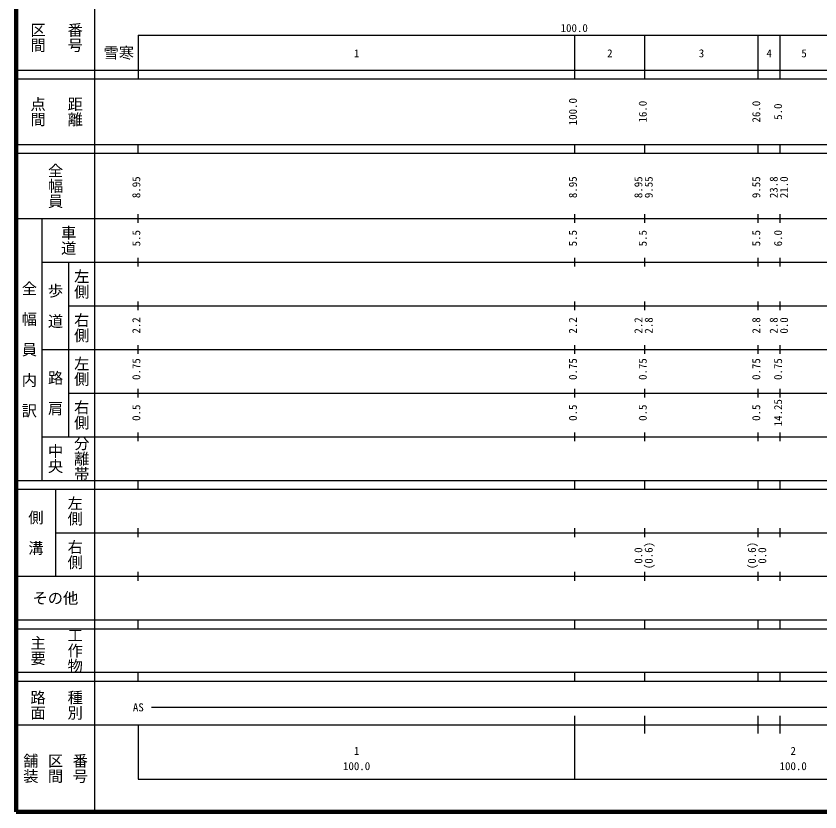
# Model space of a CAD drawing. Units: millimetres on the paper, enlarged 1000 times. Extents: x 40000 to 680000, y 20000 to 380000.
# Drawn here: x 40000 to 224125, y 20000 to 202409 of the extents above; entities that cross this region are included whole.
import ezdxf
from ezdxf.enums import TextEntityAlignment as Align

# ---------------------------------------------------------------- set-up
doc = ezdxf.new("R2010")
doc.units = ezdxf.units.MM
doc.header["$LTSCALE"] = 1000
doc.layers.add('M-TTL', color=2, linetype='Continuous', lineweight=140)
doc.layers.add('M-TTL-BAND', color=7, linetype='Continuous', lineweight=25)
doc.layers.add('M-TTL-TXT', color=7, linetype='Continuous')
doc.styles.add('@ＭＳ ゴシック', font='')
doc.styles.add('ＭＳ ゴシック', font='')
doc.styles.get('@ＭＳ ゴシック').set_extended_font_data('@MS Gothic')
doc.styles.get('ＭＳ ゴシック').set_extended_font_data('MS Gothic')

msp = doc.modelspace()

# ---------------------------------------------------------------- linework, layer by layer
at = {"layer": 'M-TTL'}
for p, q in [((40000, 380000), (40000, 20000)), ((40000, 20000), (680000, 20000))]:
    msp.add_line(p, q, dxfattribs=at)
at = {"layer": 'M-TTL-BAND'}
for p, q in [((58000, 370000), (58000, 20000)), ((68000, 198000), (579000, 198000)), ((68000, 198000), (68000, 188000)), ((168000, 188000), (168000, 198000)), ((184000, 188000), (184000, 198000)), ((210000, 188000), (210000, 198000)), ((215000, 188000), (215000, 198000)), ((40000, 190000), (579000, 190000)), ((40000, 188000), (579000, 188000)), ((40000, 173000), (579000, 173000)), ((68000, 171000), (68000, 173000)), ((168000, 171000), (168000, 173000)), ((184000, 171000), (184000, 173000)), ((210000, 171000), (210000, 173000)), ((215000, 171000), (215000, 173000)), ((40000, 171000), (579000, 171000)), ((68000, 155000), (68000, 157000)), ((168000, 155000), (168000, 157000)), ((184000, 155000), (184000, 157000)), ((210000, 155000), (210000, 157000)), ((215000, 155000), (215000, 157000)), ((40000, 156000), (579000, 156000)), ((46000, 96000), (46000, 156000)), ((46000, 146000), (579000, 146000)), ((52000, 146000), (52000, 106000)), ((68000, 145000), (68000, 147000)), ((168000, 145000), (168000, 147000)), ((184000, 145000), (184000, 147000)), ((210000, 145000), (210000, 147000)), ((215000, 145000), (215000, 147000)), ((68000, 135000), (68000, 137000)), ((168000, 135000), (168000, 137000)), ((184000, 135000), (184000, 137000)), ((210000, 135000), (210000, 137000)), ((215000, 135000), (215000, 137000)), ((52000, 136000), (579000, 136000)), ((46000, 126000), (579000, 126000)), ((68000, 125000), (68000, 127000)), ((168000, 125000), (168000, 127000)), ((184000, 125000), (184000, 127000)), ((210000, 125000), (210000, 127000)), ((215000, 125000), (215000, 127000)), ((52000, 116000), (579000, 116000)), ((68000, 115000), (68000, 117000)), ((168000, 115000), (168000, 117000)), ((184000, 115000), (184000, 117000)), ((210000, 115000), (210000, 117000)), ((215000, 115000), (215000, 117000)), ((68000, 105000), (68000, 107000)), ((168000, 105000), (168000, 107000)), ((184000, 105000), (184000, 107000)), ((210000, 105000), (210000, 107000)), ((215000, 105000), (215000, 107000)), ((46000, 106000), (579000, 106000)), ((40000, 96000), (579000, 96000)), ((68000, 94000), (68000, 96000)), ((168000, 94000), (168000, 96000)), ((184000, 94000), (184000, 96000)), ((210000, 94000), (210000, 96000)), ((215000, 94000), (215000, 96000)), ((40000, 94000), (579000, 94000)), ((49000, 94000), (49000, 74000)), ((68000, 83000), (68000, 85000)), ((168000, 83000), (168000, 85000)), ((184000, 83000), (184000, 85000)), ((210000, 83000), (210000, 85000)), ((215000, 83000), (215000, 85000)), ((49000, 84000), (579000, 84000)), ((40000, 74000), (579000, 74000)), ((68000, 73000), (68000, 75000)), ((168000, 73000), (168000, 75000)), ((184000, 73000), (184000, 75000)), ((210000, 73000), (210000, 75000)), ((215000, 73000), (215000, 75000)), ((40000, 64000), (579000, 64000)), ((68000, 62000), (68000, 64000)), ((168000, 62000), (168000, 64000)), ((184000, 62000), (184000, 64000)), ((210000, 62000), (210000, 64000)), ((215000, 62000), (215000, 64000)), ((40000, 62000), (579000, 62000)), ((40000, 52000), (579000, 52000)), ((68000, 50000), (68000, 52000)), ((168000, 50000), (168000, 52000)), ((184000, 50000), (184000, 52000)), ((210000, 50000), (210000, 52000)), ((215000, 50000), (215000, 52000)), ((40000, 50000), (579000, 50000)), ((71000, 44000), (565000, 44000)), ((168000, 27500), (168000, 42000)), ((184000, 38000), (184000, 42000)), ((210000, 38000), (210000, 42000)), ((215000, 38000), (215000, 42000)), ((40000, 40000), (579000, 40000)), ((68000, 40000), (68000, 27500)), ((68000, 27500), (579000, 27500))]:
    msp.add_line(p, q, dxfattribs=at)

# ---------------------------------------------------------------- texts
at = {"layer": 'M-TTL-BAND', "style": '@ＭＳ ゴシック'}
for s, p in [('番号', (53500, 197500)), ('区間', (45000, 197500)), ('点間', (45000, 180500)), ('距離', (53500, 180500)), ('全幅員', (49000, 163500)), ('車道', (52000, 151000)), ('左側', (55000, 141000)), ('全\u3000幅\u3000員\u3000内\u3000訳', (43000, 126000)), ('歩\u3000道', (49000, 136000)), ('右側', (55000, 131000)), ('左側', (55000, 121000)), ('路\u3000肩', (49000, 116000)), ('右側', (55000, 111000)), ('分離帯', (55000, 101000)), ('中央', (49000, 101000)), ('左側', (53500, 89000)), ('側\u3000溝', (44500, 84000)), ('右側', (53500, 79000)), ('工作物', (53500, 57000)), ('主要', (45000, 57000)), ('路面', (45000, 44500)), ('種別', (53500, 44500)), ('舗装', (43333, 30000)), ('区間', (49000, 30000)), ('番号', (54667, 30000))]:
    msp.add_text(s, height=2566, rotation=270, dxfattribs=at).set_placement(p, align=Align.MIDDLE_CENTER)
at = {"layer": 'M-TTL-BAND', "style": 'ＭＳ ゴシック'}
for s, p in [('100.0', (167844, 198195)), ('1', (118000, 192405)), ('2', (176000, 192405)), ('3', (197000, 192405)), ('4', (212500, 192405)), ('5', (220500, 192405)), ('AS', (68000, 42500)), ('1', (118000, 32523)), ('2', (218000, 32523)), ('100.0', (118000, 29033)), ('100.0', (218000, 29033))]:
    msp.add_text(s, height=1833, dxfattribs=at).set_placement(p, align=Align.BOTTOM_CENTER)
for s, p in [('100.0', (169000, 180500)), ('16.0', (185000, 180500)), ('26.0', (211000, 180500)), ('5.0', (216000, 180500)), ('8.95', (69000, 163174)), ('8.95', (169000, 163174)), ('8.95', (184000, 163174)), ('9.55', (186370, 163174)), ('9.55', (211000, 163174)), ('23.8', (215000, 163174)), ('21.0', (217370, 163174)), ('5.5', (69000, 151500)), ('5.5', (169000, 151500)), ('5.5', (185000, 151500)), ('5.5', (211000, 151500)), ('6.0', (216000, 151500)), ('2.2', (69000, 131500)), ('2.2', (169000, 131500)), ('2.2', (184000, 131500)), ('2.8', (186370, 131500)), ('2.8', (211000, 131500)), ('2.8', (215000, 131500)), ('0.0', (217370, 131500)), ('0.75', (69000, 121500)), ('0.75', (169000, 121500)), ('0.75', (185000, 121500)), ('0.75', (211000, 121500)), ('0.75', (216000, 121500)), ('14.25', (216000, 111500)), ('0.5', (69000, 111500)), ('0.5', (169000, 111500)), ('0.5', (185000, 111500)), ('0.5', (211000, 111500)), ('(0.6)', (186370, 78764)), ('(0.6)', (210000, 78764)), ('0.0', (184000, 78764)), ('0.0', (212370, 78764))]:
    msp.add_text(s, height=1833, rotation=90, dxfattribs=at).set_placement(p, align=Align.BOTTOM_CENTER)
msp.add_text('その他', height=2566, dxfattribs=at).set_placement((49000, 69000), align=Align.MIDDLE_CENTER)
at = {"layer": 'M-TTL-TXT', "style": 'ＭＳ ゴシック'}
msp.add_text('雪寒', height=2566, dxfattribs=at).set_placement((63520, 193966), align=Align.MIDDLE_CENTER)

doc.saveas('drawing.dxf')
